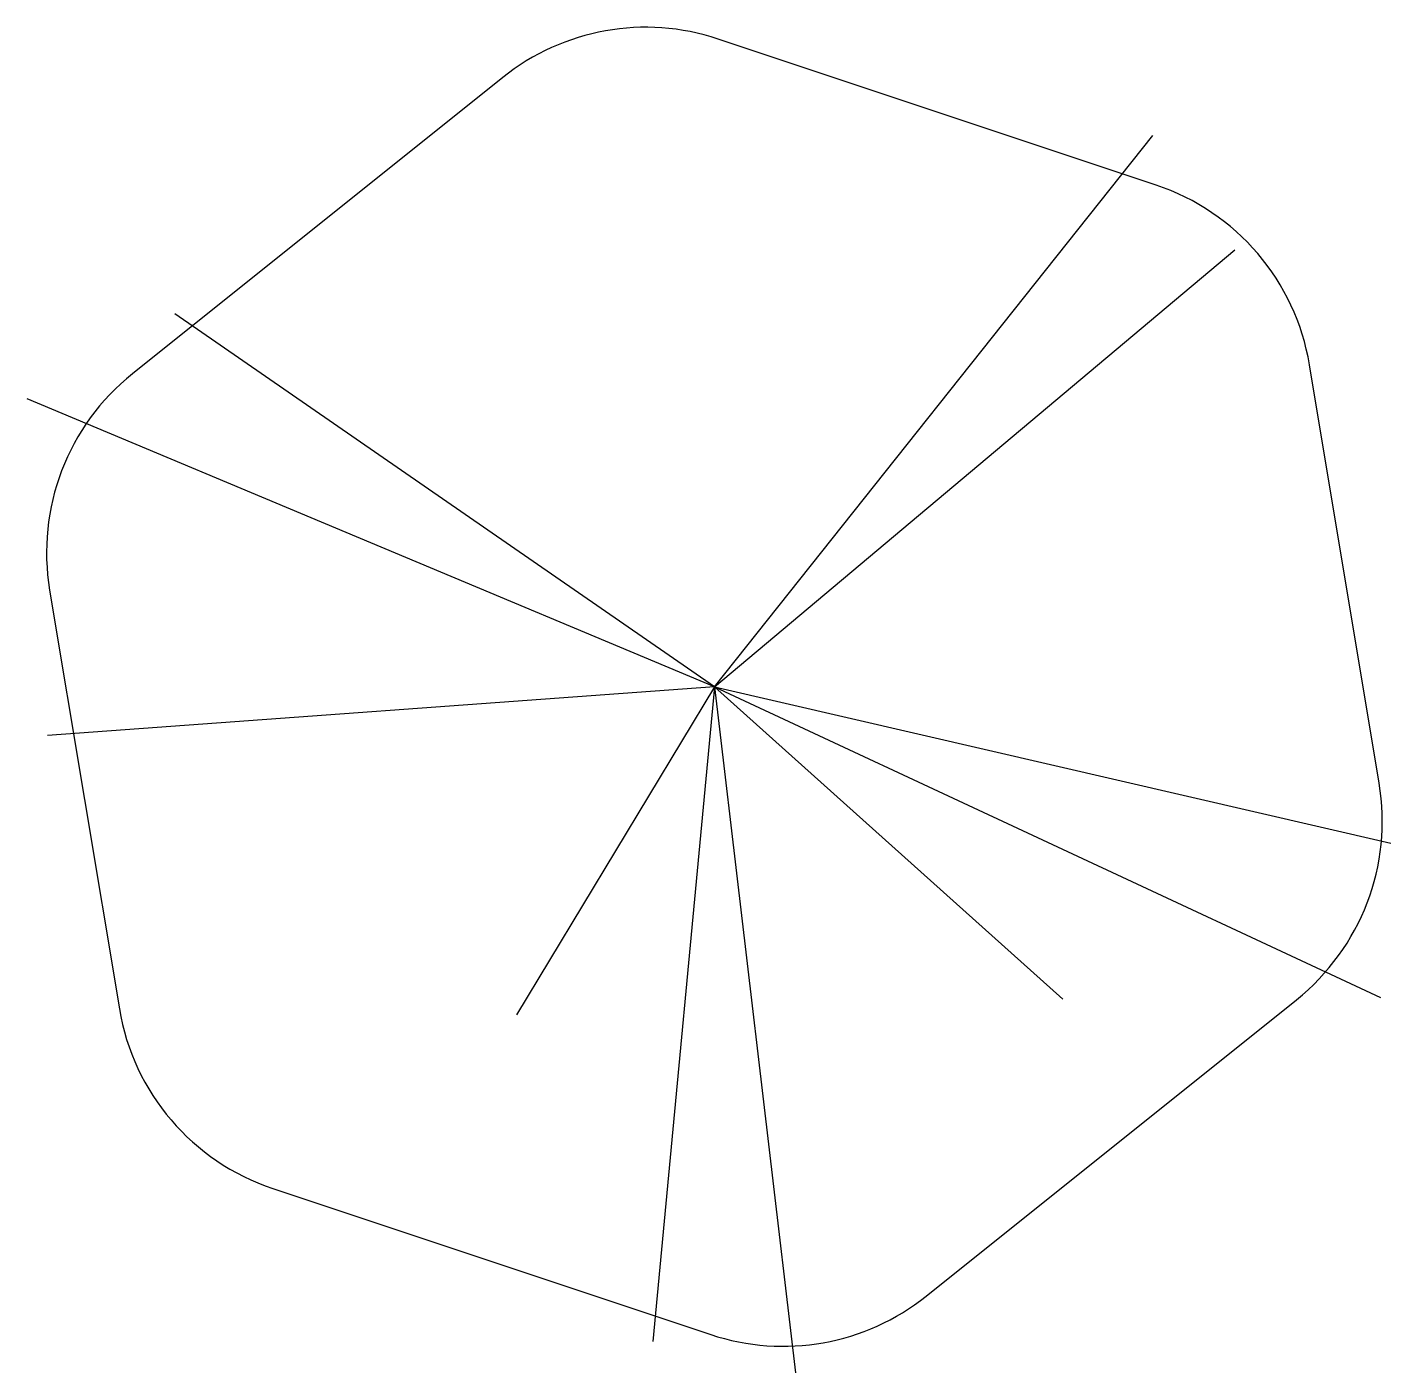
# Model space of a CAD drawing. Extents: x -3 to 2.95, y -2.99 to 2.88.
import ezdxf

# ---------------------------------------------------------------- set-up
doc = ezdxf.new("R2010")
doc.units = 0
doc.header["$LTSCALE"] = 1.2
doc.header["$MEASUREMENT"] = 0
doc.layers.get('0').update_dxf_attribs({"linetype": 'CONTINUOUS'})

msp = doc.modelspace()

# ---------------------------------------------------------------- linework, layer by layer
for p, q in [((1.9288, 2.1904), (0.0161, 2.828)), ((-0.9248, 2.6601), (-2.5418, 1.3665)), ((0, 0), (1.9151, 2.4071)), ((0, 0), (2.2727, 1.908)), ((0, 0), (-2.3564, 1.6282)), ((2.9035, -0.4213), (2.599, 1.4061)), ((0, 0), (-3.0013, 1.2565)), ((-2.9035, 0.4213), (-2.599, -1.4061)), ((0, 0), (-2.9132, -0.2131)), ((0, 0), (-0.8645, -1.4325)), ((0, 0), (-0.269, -2.859)), ((0, 0), (1.5213, -1.3637)), ((0, 0), (2.9096, -1.3571)), ((0, 0), (0.3538, -2.9948)), ((0, 0), (2.9539, -0.6825)), ((0.9248, -2.6601), (2.5418, -1.3665)), ((-1.9288, -2.1904), (-0.0161, -2.828))]:
    msp.add_line(p, q)
for centre, start, end in [((-0.3001, 1.8793), 71.56505, 128.65981), ((1.6126, 1.2417), 9.46232, 71.56505), ((-1.9171, 0.5857), 128.65981, 189.46232), ((1.9171, -0.5857), 308.65981, 9.46232), ((-1.6126, -1.2417), 189.46232, 251.56505), ((0.3001, -1.8793), 251.56505, 308.65981)]:
    msp.add_arc(centre, 1, start, end)

doc.saveas('drawing.dxf')
